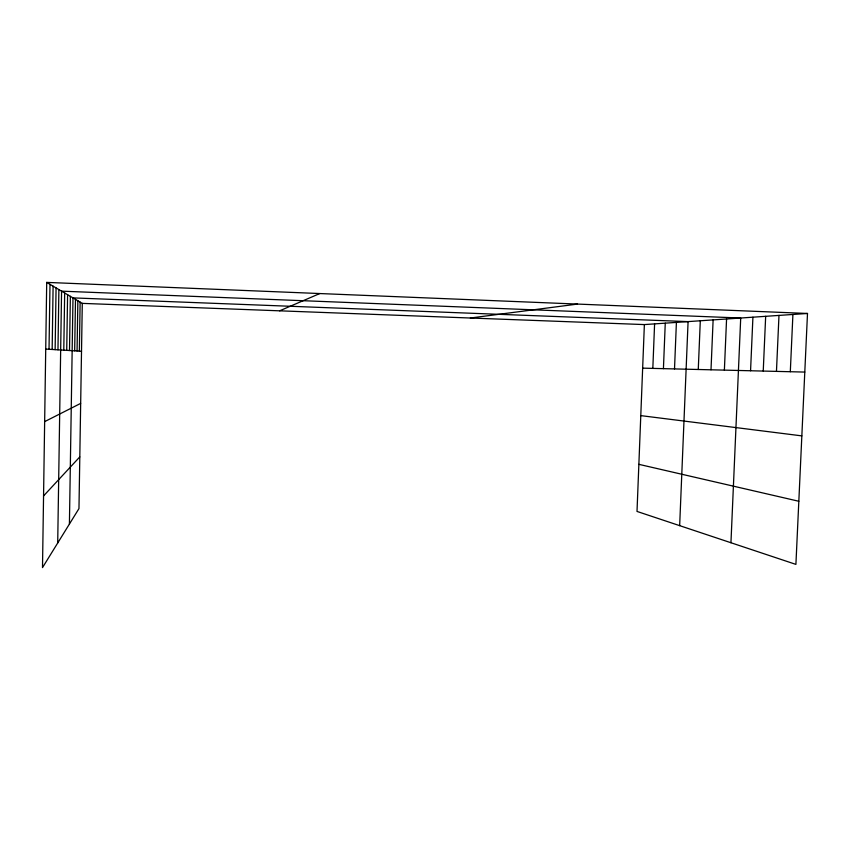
<?xml version="1.0" encoding="UTF-8"?>
<svg xmlns="http://www.w3.org/2000/svg" width="850" height="850" viewBox="0 0 850 850"><rect width="100%" height="100%" fill="white"/><g stroke="black" fill="none" stroke-linecap="round" stroke-linejoin="round"><path stroke-width="1.27" d="M46.708 282.391L42.5 567.609L78.965 508.598L82.291 303.376L46.708 282.391L807.5 313.469L795.908 564.389L637.011 511.434L644.374 324.583L807.5 313.469M49.024 349.276L49.991 284.325M52.158 349.467L53.104 286.163M55.133 349.647L56.068 287.906M57.97 349.817L58.884 289.574M57.704 543.001L61.572 291.157L740.711 318.017L730.947 542.746M63.782 350.168L64.664 292.984M66.725 350.349L67.596 294.706M69.509 350.519L70.369 296.342M69.413 524.046L72.994 297.893L688.086 321.608L679.66 525.651M74.672 350.827L75.491 299.359M77.063 350.965L77.871 300.762M79.348 351.103L80.134 302.101M652.821 368.39L654.596 323.892M663.425 368.645L665.263 323.159M674.518 368.911L676.409 322.405M698.264 369.495L700.304 320.779M711.004 369.803L713.118 319.897M724.381 370.122L726.569 318.984M750.561 370.759L752.919 317.188M763.236 371.067L765.669 316.317M776.464 371.386L778.982 315.414M790.309 371.726L792.912 314.457M43.552 495.933L79.804 456.896M44.646 421.632L80.665 403.399M279.608 310.824L319.791 293.547M470.348 318.017L577.522 304.077M642.664 368.146L804.791 372.077M82.291 303.376L644.374 324.583M45.719 349.084L81.515 351.241M640.783 415.618L801.847 435.88M638.86 464.334L798.83 501.266"/></g></svg>
